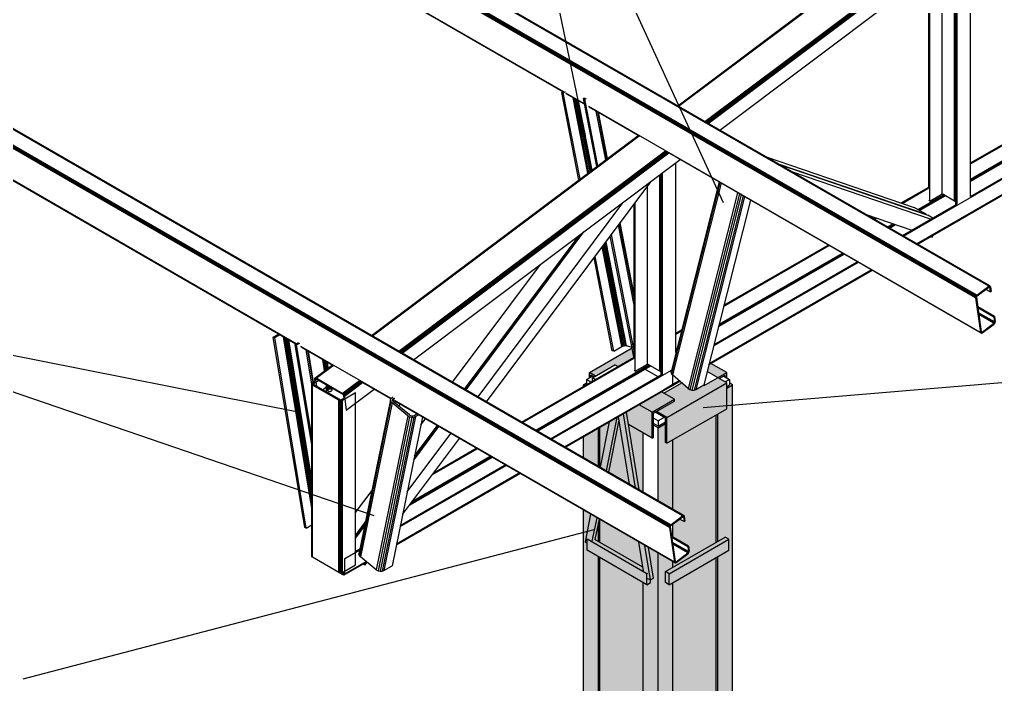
# Model space of a CAD drawing. Header units: millimetres. Extents: x 357 to 945, y 547 to 720.
# Drawn here: x 704.707 to 707.02, y 660.778 to 662.354 of the extents above; entities that cross this region are included whole.
import ezdxf

# ---------------------------------------------------------------- set-up
doc = ezdxf.new("R2010")
doc.units = ezdxf.units.MM
doc.layers.add('ANC_COTAS', color=7, linetype='Continuous', lineweight=9)
doc.layers.add('PLANTA-VIS', color=7, linetype='Continuous')

msp = doc.modelspace()

# ---------------------------------------------------------------- hatches: boundary and pattern name
at = {"layer": 'ANC_COTAS', "true_color": 0x139b48}
h = msp.add_hatch(color=114, dxfattribs=at)
h.dxf.hatch_style = 1
h.paths.add_polyline_path([(706.05776, 661.51741), (706.05776, 661.50516), (706.0613, 661.50721), (706.0613, 661.51129), (706.06844, 661.50716), (706.07197, 661.50921)])
h.paths.add_polyline_path([(706.11779, 661.53566), (706.12479, 661.53162), (706.16368, 661.55408), (706.16368, 661.55448), (706.16327, 661.55459), (706.1591, 661.57592), (706.05776, 661.51741), (706.07197, 661.50921)])
h = msp.add_hatch(color=114, dxfattribs=at)
h.dxf.hatch_style = 1
h.paths.add_polyline_path([(706.38303, 661.43168), (706.38303, 661.49292), (706.24161, 661.41127), (706.24161, 661.35003)])
h.paths.add_polyline_path([(706.38303, 661.49292), (706.36182, 661.50516), (706.33, 661.48679), (706.3279, 661.488), (706.30981, 661.47755), (706.30561, 661.47611), (706.30069, 661.47607), (706.29581, 661.47744), (706.29171, 661.48001), (706.27693, 661.4929), (706.2344, 661.46834), (706.25921, 661.45401), (706.25921, 661.44993), (706.21693, 661.42551), (706.24161, 661.41127)])
h.paths.add_polyline_path([(706.21693, 661.42551), (706.21339, 661.42347), (706.23807, 661.40923), (706.23807, 661.35207), (706.24161, 661.35003), (706.24161, 661.41127)])
h.paths.add_polyline_path([(706.34518, 661.53926), (706.34113, 661.53692), (706.33676, 661.51963), (706.36182, 661.50516), (706.38303, 661.51741)])
h.paths.add_polyline_path([(706.38303, 661.51741), (706.36182, 661.50516), (706.36535, 661.50312), (706.37949, 661.51129), (706.37949, 661.50721), (706.38303, 661.50516)])
at = {"layer": 'ANC_COTAS', "true_color": 0x991b1e}
h = msp.add_hatch(color=244, dxfattribs=at)
h.dxf.hatch_style = 1
h.paths.add_polyline_path([(706.05069, 661.48884), (706.05069, 661.49283), (706.04362, 661.48875), (706.04708, 661.48676)])
h.paths.add_polyline_path([(706.04362, 661.48875), (706.04362, 661.48476), (706.04708, 661.48676)])
h.paths.add_polyline_path([(706.07897, 661.38556), (706.04362, 661.36515), (706.04362, 661.31565), (706.07897, 661.29523)])
h.paths.add_polyline_path([(706.08251, 661.3876), (706.07897, 661.38556), (706.07897, 661.29523), (706.08251, 661.29319)])
at = {"layer": 'ANC_COTAS', "true_color": 0x139b48}
h = msp.add_hatch(color=114, dxfattribs=at)
h.dxf.hatch_style = 1
h.paths.add_polyline_path([(706.25921, 661.45401), (706.22837, 661.47182), (706.17534, 661.4412), (706.20618, 661.42339)])
h.paths.add_polyline_path([(706.20618, 661.42339), (706.17534, 661.4412), (706.14534, 661.42388), (706.15015, 661.39451), (706.20618, 661.36215)])
h.paths.add_polyline_path([(706.25921, 661.44993), (706.25921, 661.45401), (706.20618, 661.42339), (706.20618, 661.36215), (706.20972, 661.3642), (706.20972, 661.42135)])
at = {"layer": 'ANC_COTAS', "true_color": 0x991b1e}
h = msp.add_hatch(color=244, dxfattribs=at)
h.dxf.hatch_style = 1
h.paths.add_polyline_path([(706.39717, 661.48875), (706.38303, 661.48059), (706.38303, 661.43168), (706.36182, 661.41943), (706.36182, 661.11711), (706.37953, 661.12733), (706.38851, 661.12215), (706.38851, 661.09623), (706.36182, 661.08081), (706.36182, 660.72519), (706.37953, 660.73542), (706.38851, 660.73023), (706.38851, 660.70431), (706.36182, 660.6889), (706.36182, 660.33327), (706.37953, 660.3435), (706.38851, 660.33831), (706.38851, 660.31239), (706.36182, 660.29698), (706.36182, 659.94135), (706.37953, 659.95158), (706.38851, 659.94639), (706.38851, 659.92047), (706.36182, 659.90506), (706.36182, 659.54943), (706.37953, 659.55966), (706.38851, 659.55448), (706.38851, 659.52855), (706.36182, 659.51314), (706.36182, 659.15752), (706.37953, 659.16774), (706.38851, 659.16256), (706.38851, 659.13663), (706.36182, 659.12122), (706.36182, 658.7656), (706.37953, 658.77582), (706.38851, 658.77064), (706.38851, 658.74472), (706.36182, 658.7293), (706.36182, 658.38925), (706.39717, 658.40966)])
at = {"layer": 'ANC_COTAS', "true_color": 0x139b48}
h = msp.add_hatch(color=114, dxfattribs=at)
h.dxf.hatch_style = 1
h.paths.add_polyline_path([(706.38851, 661.09623), (706.38851, 661.12215), (706.24709, 661.0405), (706.24709, 661.01458)])
h.paths.add_polyline_path([(706.38851, 661.12215), (706.37953, 661.12733), (706.23811, 661.04568), (706.24709, 661.0405)])
h.paths.add_polyline_path([(706.24709, 661.0405), (706.23811, 661.04568), (706.23811, 661.01976), (706.24709, 661.01458)])
h.paths.add_polyline_path([(706.05228, 661.12215), (706.05228, 661.09623), (706.1937, 661.01458), (706.1937, 661.0405)], flags=17)
h.paths.add_polyline_path([(706.18931, 661.10746), (706.17486, 661.11581), (706.18462, 661.05611), (706.07085, 661.1218), (706.0806, 661.17023), (706.07501, 661.17346), (706.0694, 661.1456), (706.05237, 661.14115), (706.0473, 661.11597), (706.05228, 661.1119), (706.05228, 661.12215), (706.1937, 661.0405), (706.1937, 661.01458), (706.20268, 661.01976), (706.20268, 661.02629), (706.20257, 661.02633)])
h.paths.add_polyline_path([(706.19785, 661.10253), (706.18931, 661.10746), (706.20257, 661.02633), (706.20964, 661.03041)])
h.paths.add_polyline_path([(706.07501, 661.17346), (706.06056, 661.1818), (706.05237, 661.14115), (706.0694, 661.1456)])
h.paths.add_polyline_path([(706.14534, 661.42388), (706.13827, 661.4198), (706.16693, 661.24446), (706.17547, 661.23952)])
h.paths.add_polyline_path([(706.13827, 661.4198), (706.12632, 661.4129), (706.15248, 661.2528), (706.16693, 661.24446)])
h.paths.add_polyline_path([(706.12773, 661.40424), (706.12632, 661.4129), (706.12282, 661.41088), (706.09739, 661.2846), (706.10299, 661.28137)])
h.paths.add_polyline_path([(706.12282, 661.41088), (706.10458, 661.40035), (706.08294, 661.29294), (706.09739, 661.2846)])
at = {"layer": 'ANC_COTAS'}
h = msp.add_hatch(dxfattribs=at)
h.set_pattern_fill('AR-CONC', color=256, scale=0.0005)
h.set_pattern_definition([(50, (164.01766, 5.73301), (0.0910923345, -0.007969543), [0.009525, -0.104775]), (355, (164.01766, 5.73301), (-0.017621711, 0.095528423), [0.00762, -0.083820292]), (100.451445, (164.02525, 5.73235), (0.073470624, 0.087558876), [0.008095004, -0.089045122]), (46.1842, (164.01766, 5.75841), (0.13553952, -0.021021164), [0.0142875, -0.1571625]), (96.635558, (164.02895, 5.75666), (0.118702067, 0.123713062), [0.012142512, -0.133567804]), (351.184151, (164.01766, 5.75841), (0.118702067, 0.123713062), [0.011429984, -0.125729866]), (21, (164.03036, 5.75206), (0.0758071956, -0.051132599), [0.009525, -0.104775]), (326, (164.03036, 5.75206), (0.030901014, 0.092093983), [0.00762, -0.08382]), (71.451445, (164.036676, 5.7478), (0.10670821, 0.040961384), [0.008095004, -0.089044969]), (37.5, (164.017658, 5.733012), (0.0015443016, 0.0422775194), [0, -0.082804, 0, -0.08509, 0, -0.0841375]), (7.5, (164.01766, 5.73301), (0.0334098313, 0.0500902874), [0, -0.048514, 0, -0.080899, 0, -0.0320675]), (327.5, (163.989337, 5.733012), (0.0677952976, -0.002864372), [0, -0.03175, 0, -0.09906, 0, -0.131445]), (317.5, (163.97664, 5.73301), (0.0740645907, 0.0127132455), [0, -0.041275, 0, -0.065786, 0, -0.093345])])
h.paths.add_polyline_path([(706.22039, 658.16326), (705.89968, 658.34842), (705.44258, 658.22595), (706.22039, 657.77688)])
h.paths.add_polyline_path([(706.99821, 658.22595), (706.63714, 658.32269), (706.46481, 658.30438), (706.22039, 658.16326), (706.22039, 657.77688)])
h.paths.add_polyline_path([(705.44258, 658.22595), (705.44258, 658.06265), (706.22039, 657.61358), (706.22039, 657.77688)])
h.paths.add_polyline_path([(706.99821, 658.06265), (706.99821, 658.22595), (706.22039, 657.77688), (706.22039, 657.61358)])
h.paths.add_polyline_path([(706.39717, 658.57296), (706.39717, 658.43153), (706.4161, 658.42059), (706.4502, 658.44028), (706.45374, 658.43824), (706.45374, 658.39887), (706.5411, 658.34842), (706.54735, 658.34675), (706.76623, 658.35989)])
h.paths.add_polyline_path([(706.04362, 658.57296), (705.7653, 658.41228), (705.94747, 658.37601), (705.98705, 658.39887), (705.98705, 658.43824), (705.99058, 658.44028), (706.02468, 658.42059), (706.04362, 658.43153)])
h.paths.add_polyline_path([(705.94747, 658.37601), (705.7653, 658.41228), (705.44258, 658.22595), (705.89968, 658.34842)])
h.paths.add_polyline_path([(706.18504, 658.66807), (706.08251, 658.72726), (706.08251, 658.38721), (706.18504, 658.32801)])
h.paths.add_polyline_path([(706.18504, 659.05999), (706.08251, 659.11918), (706.08251, 658.76356), (706.18504, 658.70436)])
h.paths.add_polyline_path([(706.18504, 659.4519), (706.08251, 659.5111), (706.08251, 659.15547), (706.18504, 659.09628)])
h.paths.add_polyline_path([(706.18504, 659.84382), (706.08251, 659.90302), (706.08251, 659.54739), (706.18504, 659.4882)])
h.paths.add_polyline_path([(706.18504, 660.23574), (706.08251, 660.29494), (706.08251, 659.93931), (706.18504, 659.88012)])
h.paths.add_polyline_path([(706.18504, 660.60604), (706.08251, 660.66523), (706.08251, 660.33123), (706.18504, 660.27203)])
h.paths.add_polyline_path([(706.35828, 660.66523), (706.25575, 660.60604), (706.25575, 660.27203), (706.35828, 660.33123)])
h.paths.add_polyline_path([(706.35828, 660.29494), (706.25575, 660.23574), (706.25575, 659.88012), (706.35828, 659.93931)])
h.paths.add_polyline_path([(706.35828, 659.90302), (706.25575, 659.84382), (706.25575, 659.4882), (706.35828, 659.54739)])
h.paths.add_polyline_path([(706.35828, 659.5111), (706.25575, 659.4519), (706.25575, 659.09628), (706.35828, 659.15547)])
h.paths.add_polyline_path([(706.35828, 659.11918), (706.25575, 659.05999), (706.25575, 658.70436), (706.35828, 658.76356)])
h.paths.add_polyline_path([(706.35828, 658.72726), (706.25575, 658.66807), (706.25575, 658.32925), (706.25815, 658.3294), (706.35828, 658.38721)])
h.paths.add_polyline_path([(706.35828, 661.07877), (706.25575, 661.01958), (706.25575, 660.66395), (706.35828, 660.72315)])
h.paths.add_polyline_path([(706.18504, 661.01958), (706.08251, 661.07877), (706.08251, 660.72315), (706.18504, 660.66395)])
h.paths.add_polyline_path([(706.35828, 661.41739), (706.25575, 661.35819), (706.25575, 661.19317), (706.28251, 661.17773), (706.28425, 661.16535), (706.28249, 661.16404), (706.27161, 661.17032), (706.25575, 661.15842), (706.25575, 661.1269), (706.29263, 661.1056), (706.29448, 661.09249), (706.29217, 661.08875), (706.26046, 661.06495), (706.25976, 661.06679), (706.25575, 661.06911), (706.25575, 661.05587), (706.35828, 661.11507)])
h.paths.add_polyline_path([(706.29124, 661.08804), (706.26327, 661.06705), (706.26026, 661.06548), (706.25971, 661.06693), (706.26064, 661.06628), (706.26189, 661.06633), (706.26327, 661.06705), (706.29217, 661.08875), (706.29253, 661.08933)], flags=17)
h.paths.add_polyline_path([(706.18504, 661.37436), (706.15015, 661.39451), (706.17547, 661.23952), (706.18504, 661.234)])
h.paths.add_polyline_path([(706.10458, 661.40035), (706.08251, 661.3876), (706.08251, 661.29319), (706.08294, 661.29294)])
h.paths.add_polyline_path([(706.12773, 661.40424), (706.10299, 661.28137), (706.15248, 661.2528)])
h.paths.add_polyline_path([(706.08251, 661.16913), (706.08251, 661.11507), (706.18462, 661.05611), (706.17486, 661.11581)])
at = {"layer": 'ANC_COTAS', "true_color": 0x991b1e}
h = msp.add_hatch(color=244, dxfattribs=at)
h.dxf.hatch_style = 1
h.paths.add_polyline_path([(706.36182, 661.41943), (706.35828, 661.41739), (706.35828, 661.11507), (706.36182, 661.11711)])
h = msp.add_hatch(color=244, dxfattribs=at)
h.dxf.hatch_style = 1
h.paths.add_polyline_path([(706.25575, 661.35819), (706.24161, 661.35003), (706.23807, 661.35207), (706.23807, 661.3969), (706.22039, 661.38669), (706.22039, 661.21358), (706.25575, 661.19317)])
h.paths.add_polyline_path([(706.25575, 661.01958), (706.24709, 661.01458), (706.23811, 661.01976), (706.23811, 661.04568), (706.25575, 661.05587), (706.25575, 661.06911), (706.22039, 661.08952), (706.22039, 658.3076), (706.25575, 658.32801), (706.25575, 658.66807), (706.24709, 658.66307), (706.23811, 658.66825), (706.23811, 658.69417), (706.25575, 658.70436), (706.25575, 659.05999), (706.24709, 659.05498), (706.23811, 659.06017), (706.23811, 659.08609), (706.25575, 659.09628), (706.25575, 659.4519), (706.24709, 659.4469), (706.23811, 659.45209), (706.23811, 659.47801), (706.25575, 659.4882), (706.25575, 659.84382), (706.24709, 659.83882), (706.23811, 659.84401), (706.23811, 659.86993), (706.25575, 659.88012), (706.25575, 660.23574), (706.24709, 660.23074), (706.23811, 660.23592), (706.23811, 660.26185), (706.25575, 660.27203), (706.25575, 660.62766), (706.24709, 660.62266), (706.23811, 660.62784), (706.23811, 660.65377), (706.25575, 660.66395)])
h.paths.add_polyline_path([(706.22039, 661.08952), (706.19785, 661.10253), (706.20964, 661.03041), (706.20268, 661.02639), (706.20268, 661.01976), (706.1937, 661.01458), (706.18504, 661.01958), (706.18504, 660.66395), (706.20268, 660.65377), (706.20268, 660.62784), (706.1937, 660.62266), (706.18504, 660.62766), (706.18504, 660.27203), (706.20268, 660.26185), (706.20268, 660.23592), (706.1937, 660.23074), (706.18504, 660.23574), (706.18504, 659.88012), (706.20268, 659.86993), (706.20268, 659.84401), (706.1937, 659.83882), (706.18504, 659.84382), (706.18504, 659.4882), (706.20268, 659.47801), (706.20268, 659.45209), (706.1937, 659.4469), (706.18504, 659.4519), (706.18504, 659.09628), (706.20268, 659.08609), (706.20268, 659.06017), (706.1937, 659.05498), (706.18504, 659.05999), (706.18504, 658.70436), (706.20268, 658.69417), (706.20268, 658.66825), (706.1937, 658.66307), (706.18504, 658.66807), (706.18504, 658.32801), (706.22039, 658.3076)])
h = msp.add_hatch(color=244, dxfattribs=at)
h.dxf.hatch_style = 1
h.paths.add_polyline_path([(706.07897, 660.6889), (706.05228, 660.70431), (706.05228, 660.73023), (706.06126, 660.73542), (706.07897, 660.72519), (706.07897, 661.08081), (706.05228, 661.09623), (706.05228, 661.1119), (706.0473, 661.11597), (706.06056, 661.1818), (706.04362, 661.19158), (706.04362, 658.40966), (706.07897, 658.38925), (706.07897, 658.7293), (706.05228, 658.74472), (706.05228, 658.77064), (706.06126, 658.77582), (706.07897, 658.7656), (706.07897, 659.12122), (706.05228, 659.13663), (706.05228, 659.16256), (706.06126, 659.16774), (706.07897, 659.15752), (706.07897, 659.51314), (706.05228, 659.52855), (706.05228, 659.55448), (706.06126, 659.55966), (706.07897, 659.54943), (706.07897, 659.90506), (706.05228, 659.92047), (706.05228, 659.94639), (706.06126, 659.95158), (706.07897, 659.94135), (706.07897, 660.29698), (706.05228, 660.31239), (706.05228, 660.33831), (706.06126, 660.3435), (706.07897, 660.33327)])
h = msp.add_hatch(color=244, dxfattribs=at)
h.dxf.hatch_style = 1
h.paths.add_polyline_path([(706.08251, 658.72726), (706.07897, 658.7293), (706.07897, 658.38925), (706.08251, 658.38721)])
h.paths.add_polyline_path([(706.08251, 659.11918), (706.07897, 659.12122), (706.07897, 658.7656), (706.08251, 658.76356)])
h.paths.add_polyline_path([(706.08251, 659.5111), (706.07897, 659.51314), (706.07897, 659.15752), (706.08251, 659.15547)])
h.paths.add_polyline_path([(706.08251, 659.90302), (706.07897, 659.90506), (706.07897, 659.54943), (706.08251, 659.54739)])
h.paths.add_polyline_path([(706.08251, 660.29494), (706.07897, 660.29698), (706.07897, 659.94135), (706.08251, 659.93931)])
h.paths.add_polyline_path([(706.08251, 660.68685), (706.07897, 660.6889), (706.07897, 660.33327), (706.08251, 660.33123)])
h.paths.add_polyline_path([(706.08251, 661.07877), (706.07897, 661.08081), (706.07897, 660.72519), (706.08251, 660.72315)])
h.paths.add_polyline_path([(706.07897, 661.16213), (706.07085, 661.1218), (706.07897, 661.11711)])
h.paths.add_polyline_path([(706.08251, 661.16913), (706.0806, 661.17023), (706.07897, 661.16213), (706.07897, 661.11711), (706.08251, 661.11507)])
h = msp.add_hatch(color=244, dxfattribs=at)
h.dxf.hatch_style = 1
h.paths.add_polyline_path([(706.36182, 661.08081), (706.35828, 661.07877), (706.35828, 660.72315), (706.36182, 660.72519)])

# ---------------------------------------------------------------- linework, layer by layer
for p, q in [((705.83809, 663.09213), (706.37478, 661.92063)), ((705.83809, 663.09213), (706.04793, 662.0795)), ((704.08856, 661.67859), (705.54683, 661.17834)), ((704.08856, 661.67859), (705.37119, 661.42326)), ((707.23828, 661.50969), (706.3276, 661.43409)), ((704.716, 660.7911), (706.0694, 661.1456))]:
    msp.add_line(p, q)
at = {"layer": 'PLANTA-VIS', "extrusion": (6.79673e-13, 0.816497, 0.57735)}
for p, q in [((707.00395, 661.72207), (703.53913, 663.72248)), ((707.00533, 661.72279), (703.54051, 663.72321)), ((707.00658, 661.72283), (703.54176, 663.72325)), ((706.97302, 661.69469), (703.50819, 663.69511)), ((706.97308, 661.69632), (703.50826, 663.69674)), ((706.97367, 661.69811), (703.50884, 663.69852)), ((706.97469, 661.69976), (703.50986, 663.70018)), ((706.97599, 661.70105), (703.51116, 663.70147)), ((705.99578, 662.18347), (703.51978, 663.61299)), ((705.99495, 662.18299), (703.55337, 663.59264)), ((705.99486, 662.18294), (703.55562, 663.59124)), ((706.25068, 661.15668), (702.78586, 663.1571)), ((706.27865, 661.17767), (702.81383, 663.17809)), ((706.28002, 661.17839), (702.8152, 663.17881)), ((706.28128, 661.17843), (702.81645, 663.17885)), ((706.24771, 661.15032), (702.78289, 663.15074)), ((706.24777, 661.15195), (702.78295, 663.15236)), ((706.24836, 661.15373), (702.78354, 663.15415)), ((706.24938, 661.15539), (702.78456, 663.15581)), ((706.26703, 662.14981), (707.57021, 663.12792)), ((706.2676, 662.14949), (707.57096, 663.12773)), ((706.26895, 662.14871), (707.57248, 663.12708)), ((706.33117, 662.11278), (707.6347, 663.09116)), ((706.33307, 662.11169), (707.63643, 663.08993)), ((706.33526, 662.11042), (707.63844, 663.08853)), ((706.33739, 662.10919), (707.64054, 663.08728)), ((706.33914, 662.10818), (707.64229, 663.08627)), ((706.3665, 662.09238), (707.66965, 663.07047)), ((705.36286, 661.58568), (702.90889, 663.00249)), ((705.36203, 661.5852), (702.90908, 663.00141)), ((705.36194, 661.58515), (702.90979, 663.0009)), ((706.96095, 661.93477), (706.96095, 662.53855)), ((706.92276, 661.92407), (706.92276, 662.50989)), ((706.92559, 661.9257), (706.92559, 662.51201)), ((706.9263, 661.91518), (706.9263, 662.51254)), ((706.92913, 661.9164), (706.92913, 662.51466)), ((706.89377, 661.94081), (706.89377, 662.48813)), ((706.86195, 661.95518), (706.86195, 662.46425)), ((706.86478, 661.92407), (706.86478, 662.46637)), ((706.80199, 661.84096), (707.64891, 662.32993)), ((706.8331, 661.82299), (707.66734, 662.30464)), ((706.8344, 661.82224), (707.66834, 662.30372)), ((706.83486, 661.82198), (707.6687, 662.30339)), ((706.96095, 661.93518), (707.62704, 662.31975)), ((706.96095, 662.01438), (707.48819, 662.31878)), ((706.96095, 662.01193), (707.49052, 662.31768)), ((706.96095, 661.976), (707.52479, 662.30154)), ((706.96095, 661.97488), (707.52587, 662.30103)), ((706.96095, 661.97355), (707.52713, 662.30044)), ((706.96095, 661.97222), (707.5284, 662.29984)), ((706.96095, 661.97111), (707.52946, 662.29934)), ((705.99203, 662.18131), (705.99749, 662.18446)), ((705.99546, 662.18035), (705.99203, 662.18131)), ((706.03264, 661.97389), (705.99203, 662.18131)), ((705.99546, 662.18035), (706.00078, 662.18342)), ((706.03546, 661.97601), (705.99546, 662.18035)), ((706.0458, 662.15459), (706.00196, 662.17991)), ((706.04601, 662.15351), (706.00275, 662.17848)), ((706.04604, 662.1534), (706.00395, 662.1777)), ((706.05399, 661.98991), (706.01892, 662.16905)), ((706.05644, 661.99175), (706.02209, 662.16722)), ((706.0592, 661.99382), (706.02565, 662.16517)), ((706.06186, 661.99582), (706.02909, 662.16318)), ((706.04342, 662.16676), (706.04691, 662.16878)), ((706.04685, 662.1658), (706.04342, 662.16676)), ((706.07496, 662.00565), (706.04342, 662.16676)), ((706.04685, 662.1658), (706.0502, 662.16773)), ((706.07779, 662.00777), (706.04685, 662.1658)), ((706.064, 661.99742), (706.03186, 662.16158)), ((706.98461, 661.61257), (706.05669, 662.14831)), ((706.17413, 662.07954), (706.05749, 662.14688)), ((706.17365, 662.07972), (706.05868, 662.1461)), ((706.09632, 662.02168), (706.07365, 662.13746)), ((706.09917, 662.02382), (706.07734, 662.13532)), ((706.10048, 662.0248), (706.07903, 662.13435)), ((705.54171, 661.60542), (706.17368, 662.07974)), ((705.54228, 661.60509), (706.17443, 662.07955)), ((705.54363, 661.60432), (706.17594, 662.07891)), ((705.60585, 661.56839), (706.23817, 662.04298)), ((705.60775, 661.56729), (706.2399, 662.04175)), ((705.60994, 661.56603), (706.24191, 662.04035)), ((705.61207, 661.5648), (706.244, 662.0391)), ((705.61382, 661.56379), (706.24575, 662.03809)), ((706.98507, 661.61134), (706.24038, 662.04129)), ((706.98601, 661.6107), (706.24262, 662.0399)), ((706.47675, 662.02873), (706.82752, 661.90889)), ((705.64118, 661.54799), (706.27312, 662.02229)), ((706.26268, 661.56509), (706.26268, 662.01446)), ((706.50504, 662.0124), (706.8558, 661.89256)), ((706.50857, 662.01036), (706.85934, 661.89052)), ((706.2245, 661.52092), (706.2245, 661.9858)), ((706.22732, 661.52256), (706.22732, 661.98792)), ((706.22803, 661.51203), (706.22803, 661.98845)), ((706.23086, 661.51326), (706.23086, 661.99058)), ((706.53686, 661.99403), (706.86732, 661.88112)), ((706.92559, 661.99397), (706.9263, 661.99438)), ((706.92559, 661.99152), (706.9263, 661.99193)), ((705.81421, 661.4481), (706.20304, 661.96969)), ((706.1955, 661.53766), (706.1955, 661.95959)), ((706.36492, 661.96929), (706.2511, 661.51931)), ((706.36652, 661.96836), (706.25199, 661.51564)), ((706.36963, 661.96657), (706.2547, 661.51227)), ((706.79655, 661.91947), (706.86195, 661.95723)), ((706.79922, 661.91856), (706.86231, 661.95498)), ((706.92559, 661.95559), (706.9263, 661.956)), ((706.92559, 661.95447), (706.9263, 661.95487)), ((706.40904, 661.94382), (706.29171, 661.48001)), ((706.41319, 661.94142), (706.29581, 661.47744)), ((706.41775, 661.93879), (706.30069, 661.47607)), ((706.42203, 661.93632), (706.30561, 661.47611)), ((706.42538, 661.93438), (706.30981, 661.47755)), ((706.83611, 661.90393), (706.89688, 661.93901)), ((706.83708, 661.90337), (706.89785, 661.93845)), ((706.83824, 661.9027), (706.899, 661.93778)), ((706.83938, 661.90204), (706.90015, 661.93712)), ((706.84035, 661.90148), (706.90112, 661.93656)), ((706.86478, 661.92407), (706.89377, 661.94081)), ((706.92276, 661.92407), (706.89377, 661.94081)), ((706.92559, 661.95313), (706.9263, 661.95354)), ((706.92559, 661.95181), (706.9263, 661.95222)), ((706.92559, 661.95069), (706.9263, 661.9511)), ((705.7938, 661.45988), (706.13675, 661.91994)), ((706.16368, 661.55204), (706.16368, 661.9169)), ((706.16651, 661.52092), (706.16651, 661.9207)), ((706.4396, 661.92617), (706.3289, 661.48858)), ((706.79987, 661.84218), (706.92877, 661.9166)), ((706.8558, 661.89256), (706.82752, 661.90889)), ((706.86478, 661.92407), (706.86231, 661.9255)), ((706.92276, 661.92407), (706.92559, 661.9257)), ((706.71393, 661.8918), (706.82191, 661.85491)), ((706.85545, 661.89185), (706.8558, 661.89256)), ((706.87146, 661.88352), (706.85934, 661.89052)), ((706.16368, 661.67759), (706.12658, 661.86712)), ((706.16368, 661.69433), (706.12917, 661.87061)), ((706.16368, 661.70198), (706.13036, 661.8722)), ((706.73128, 661.88178), (706.73573, 661.88435)), ((706.7334, 661.88056), (706.7384, 661.88344)), ((706.76451, 661.86259), (706.77749, 661.87008)), ((706.76549, 661.86203), (706.77871, 661.86967)), ((706.76664, 661.86136), (706.78016, 661.86917)), ((706.76779, 661.8607), (706.7816, 661.86868)), ((706.76876, 661.86014), (706.78282, 661.86826)), ((705.76198, 661.47825), (706.03343, 661.84239)), ((705.76402, 661.47707), (706.04006, 661.84737)), ((705.76551, 661.47621), (706.04491, 661.85101)), ((706.16327, 661.55459), (706.10718, 661.8411)), ((706.16368, 661.56905), (706.10975, 661.84455)), ((706.86588, 661.83989), (706.87001, 661.83847)), ((706.87001, 661.83847), (706.87263, 661.84378)), ((706.1344, 661.5792), (706.08813, 661.81555)), ((706.13699, 661.58033), (706.09035, 661.81853)), ((706.14001, 661.58105), (706.09286, 661.82189)), ((706.14302, 661.58126), (706.09528, 661.82514)), ((706.14554, 661.58091), (706.09722, 661.82774)), ((706.37584, 661.67412), (706.626, 661.81855)), ((706.37656, 661.67699), (706.62388, 661.81978)), ((706.11531, 661.56818), (706.0713, 661.79297)), ((706.36374, 661.62631), (706.66136, 661.79814)), ((706.36407, 661.62762), (706.66039, 661.7987)), ((706.36447, 661.62917), (706.65925, 661.79936)), ((706.36486, 661.63073), (706.65809, 661.80003)), ((706.36519, 661.63205), (706.65712, 661.80059)), ((705.73369, 661.49458), (705.94158, 661.77346)), ((706.11189, 661.56914), (706.06874, 661.78954)), ((706.35237, 661.58137), (706.69459, 661.77895)), ((706.3531, 661.58424), (706.69247, 661.78018)), ((706.34113, 661.53692), (706.72747, 661.75997)), ((706.34129, 661.53754), (706.72701, 661.76024)), ((706.34173, 661.5393), (706.72571, 661.76099)), ((706.97469, 661.69976), (706.97599, 661.70105)), ((706.97599, 661.70105), (707.00395, 661.72207)), ((706.97625, 661.69919), (707.00422, 661.7202)), ((707.00781, 661.70846), (706.99694, 661.71473)), ((707.00395, 661.72207), (707.00533, 661.72279)), ((707.00422, 661.7202), (707.00491, 661.72056)), ((707.00623, 661.71965), (707.00477, 661.72049)), ((707.00491, 661.72056), (707.00553, 661.72058)), ((707.00533, 661.72279), (707.00658, 661.72283)), ((707.006, 661.72027), (707.00545, 661.72058)), ((707.00553, 661.72058), (707.006, 661.72027)), ((707.006, 661.72027), (707.00623, 661.71965)), ((707.00623, 661.71965), (707.00781, 661.70846)), ((707.00658, 661.72283), (707.00751, 661.72219)), ((707.00751, 661.72219), (707.00798, 661.72096)), ((707.00781, 661.70846), (707.00956, 661.70977)), ((707.00798, 661.72096), (707.00956, 661.70977)), ((706.97302, 661.69469), (706.97308, 661.69632)), ((706.97302, 661.69469), (706.98461, 661.61257)), ((706.97308, 661.69632), (706.97367, 661.69811)), ((706.97367, 661.69811), (706.97469, 661.69976)), ((706.97476, 661.696), (706.9748, 661.69682)), ((706.97476, 661.696), (706.98635, 661.61388)), ((706.9748, 661.69682), (706.97509, 661.69771)), ((706.97509, 661.69771), (706.9756, 661.69854)), ((706.9756, 661.69854), (706.97625, 661.69919)), ((707.01799, 661.65004), (706.97799, 661.67313)), ((707.01624, 661.64873), (706.97835, 661.67061)), ((707.01782, 661.63753), (706.97993, 661.65941)), ((707.01779, 661.63671), (706.98006, 661.6585)), ((707.01749, 661.63582), (706.98022, 661.65734)), ((707.01699, 661.63499), (706.98039, 661.65612)), ((707.01633, 661.63435), (706.98055, 661.65501)), ((706.98837, 661.61333), (707.01633, 661.63435)), ((706.98863, 661.61147), (707.0166, 661.63248)), ((707.01624, 661.64873), (707.01799, 661.65004)), ((707.01624, 661.64873), (707.01782, 661.63753)), ((707.01633, 661.63435), (707.01699, 661.63499)), ((707.0166, 661.63248), (707.0179, 661.63377)), ((707.01699, 661.63499), (707.01749, 661.63582)), ((707.01749, 661.63582), (707.01779, 661.63671)), ((707.01779, 661.63671), (707.01782, 661.63753)), ((707.0179, 661.63377), (707.01892, 661.63544)), ((707.01799, 661.65004), (707.01957, 661.63884)), ((707.01892, 661.63544), (707.0195, 661.63721)), ((707.0195, 661.63721), (707.01957, 661.63884)), ((705.3085, 661.60154), (705.32103, 661.60877)), ((706.26268, 661.61124), (706.27635, 661.61913)), ((706.26268, 661.60879), (706.27562, 661.61626)), ((706.98461, 661.61257), (706.98507, 661.61134)), ((706.98507, 661.61134), (706.98601, 661.6107)), ((706.98601, 661.6107), (706.98725, 661.61075)), ((706.98837, 661.61333), (706.98626, 661.61455)), ((706.98635, 661.61388), (706.98659, 661.61328)), ((706.98768, 661.61297), (706.98643, 661.61369)), ((706.98659, 661.61328), (706.98705, 661.61295)), ((706.98705, 661.61295), (706.98768, 661.61297)), ((706.98725, 661.61075), (706.98863, 661.61147)), ((706.98768, 661.61297), (706.98837, 661.61333)), ((705.31196, 661.60039), (705.3085, 661.60154)), ((705.3833, 661.15011), (705.3085, 661.60154)), ((705.31196, 661.60039), (705.32375, 661.6072)), ((705.38676, 661.14896), (705.31196, 661.60039)), ((705.39987, 661.19604), (705.3326, 661.60209)), ((705.39987, 661.21281), (705.33567, 661.60031)), ((705.39987, 661.23178), (705.33914, 661.59831)), ((705.39987, 661.25016), (705.34251, 661.59636)), ((705.39987, 661.26502), (705.34523, 661.59479)), ((705.36039, 661.58425), (705.36817, 661.58875)), ((705.36385, 661.58311), (705.37152, 661.58754)), ((706.22732, 661.59506), (706.22803, 661.59465)), ((706.22732, 661.59082), (706.22803, 661.59123)), ((706.22732, 661.58837), (706.22803, 661.58878)), ((705.36385, 661.58311), (705.36039, 661.58425)), ((705.39987, 661.34595), (705.36039, 661.58425)), ((705.39987, 661.36567), (705.36385, 661.58311)), ((705.58759, 661.45594), (705.37404, 661.57923)), ((705.44878, 661.53512), (705.37478, 661.57784)), ((705.44828, 661.5353), (705.37593, 661.57707)), ((705.40004, 661.49091), (705.38681, 661.57079)), ((705.40281, 661.49356), (705.39036, 661.56874)), ((705.40412, 661.49431), (705.39193, 661.56783)), ((706.05776, 661.51741), (706.1591, 661.57592)), ((706.11531, 661.56818), (706.11189, 661.56914)), ((706.11531, 661.56818), (706.1344, 661.5792)), ((706.1344, 661.5792), (706.13699, 661.58033)), ((706.13699, 661.58033), (706.14001, 661.58105)), ((706.14001, 661.58105), (706.14302, 661.58126)), ((706.14302, 661.58126), (706.14554, 661.58091)), ((706.15886, 661.57714), (706.14554, 661.58091)), ((706.26268, 661.57286), (706.26498, 661.57419)), ((706.26268, 661.57173), (706.26465, 661.57287)), ((706.26268, 661.5704), (706.26425, 661.57131)), ((706.26268, 661.56908), (706.26386, 661.56976)), ((706.26268, 661.56796), (706.26353, 661.56845)), ((705.43033, 661.52182), (705.42609, 661.54811)), ((705.43036, 661.52184), (705.42614, 661.54808)), ((705.43047, 661.52192), (705.42627, 661.54801)), ((705.43064, 661.52205), (705.42647, 661.54789)), ((705.43087, 661.52222), (705.42676, 661.54772)), ((705.43116, 661.52244), (705.42712, 661.54751)), ((705.43151, 661.5227), (705.42755, 661.54727)), ((705.4319, 661.523), (705.42804, 661.54698)), ((705.43234, 661.52333), (705.42858, 661.54667)), ((705.43282, 661.52369), (705.42917, 661.54633)), ((705.43332, 661.52406), (705.42979, 661.54597)), ((705.43384, 661.52446), (705.43044, 661.5456)), ((705.43438, 661.52486), (705.4311, 661.54522)), ((705.43492, 661.52527), (705.43177, 661.54483)), ((705.43546, 661.52567), (705.43243, 661.54445)), ((705.43598, 661.52606), (705.43308, 661.54408)), ((705.43648, 661.52644), (705.4337, 661.54372)), ((705.43695, 661.52679), (705.43428, 661.54338)), ((705.43739, 661.52712), (705.43482, 661.54307)), ((705.43778, 661.52741), (705.43531, 661.54279)), ((705.43812, 661.52767), (705.43573, 661.54255)), ((705.43841, 661.52789), (705.43608, 661.54234)), ((705.43864, 661.52806), (705.43636, 661.54218)), ((705.4388, 661.52818), (705.43657, 661.54206)), ((705.4389, 661.52825), (705.43669, 661.54199)), ((705.43893, 661.52828), (705.43673, 661.54197)), ((705.89716, 661.4002), (706.16368, 661.55408)), ((705.89928, 661.39898), (706.16404, 661.55183)), ((706.16368, 661.55448), (706.16327, 661.55459)), ((706.22732, 661.55245), (706.22803, 661.55286)), ((706.22732, 661.55132), (706.22803, 661.55173)), ((706.22732, 661.54999), (706.22803, 661.5504)), ((706.22732, 661.54867), (706.22803, 661.54908)), ((706.22732, 661.54755), (706.22803, 661.54796)), ((706.38303, 661.51741), (706.34518, 661.53926)), ((705.40719, 661.50445), (705.44832, 661.53532)), ((705.40843, 661.50463), (705.44907, 661.53513)), ((705.41001, 661.50403), (705.45058, 661.53448)), ((705.96787, 661.35938), (706.25216, 661.52351)), ((706.07197, 661.50921), (706.05776, 661.51741)), ((706.05776, 661.50516), (706.05776, 661.51741)), ((706.06476, 661.50504), (706.11779, 661.53566)), ((706.12479, 661.53162), (706.11779, 661.53566)), ((706.15802, 661.51243), (706.18716, 661.52926)), ((706.159, 661.51187), (706.18732, 661.52823)), ((706.16015, 661.51121), (706.18778, 661.52716)), ((706.16129, 661.51054), (706.18847, 661.52623)), ((706.16226, 661.50999), (706.18928, 661.52558)), ((706.16651, 661.52092), (706.16404, 661.52235)), ((706.16651, 661.52092), (706.1955, 661.53766)), ((706.18716, 661.52926), (706.19861, 661.53587)), ((706.18716, 661.52926), (706.18716, 661.53284)), ((706.18716, 661.52926), (706.18716, 661.53284)), ((706.18732, 661.52823), (706.18716, 661.52926)), ((706.18732, 661.52823), (706.18716, 661.52926)), ((706.18732, 661.52823), (706.19958, 661.5353)), ((706.18778, 661.52716), (706.18732, 661.52823)), ((706.18778, 661.52716), (706.18732, 661.52823)), ((706.18778, 661.52716), (706.20074, 661.53464)), ((706.18847, 661.52623), (706.18778, 661.52716)), ((706.18847, 661.52623), (706.18778, 661.52716)), ((706.18847, 661.52623), (706.20188, 661.53398)), ((706.18928, 661.52558), (706.18847, 661.52623)), ((706.18928, 661.52558), (706.18847, 661.52623)), ((706.18928, 661.52558), (706.20285, 661.53342)), ((706.22039, 661.50762), (706.18928, 661.52558)), ((706.22039, 661.50762), (706.18928, 661.52558)), ((706.2245, 661.52092), (706.1955, 661.53766)), ((706.2245, 661.52092), (706.22732, 661.52256)), ((706.25199, 661.51564), (706.2511, 661.51931)), ((706.2547, 661.51227), (706.25199, 661.51564)), ((706.33, 661.48679), (706.38303, 661.51741)), ((706.38303, 661.49292), (706.33676, 661.51963)), ((706.38303, 661.50516), (706.38303, 661.51741)), ((705.39987, 661.49043), (705.40033, 661.49176)), ((705.40033, 661.49176), (705.40164, 661.49288)), ((705.40164, 661.49288), (705.40722, 661.4961)), ((705.40376, 661.49166), (705.41581, 661.49861)), ((705.40647, 661.50353), (705.40639, 661.502)), ((705.40639, 661.502), (705.40722, 661.4961)), ((705.40719, 661.50445), (705.40647, 661.50353)), ((705.40843, 661.50463), (705.40719, 661.50445)), ((705.41001, 661.50403), (705.40843, 661.50463)), ((705.40852, 661.50078), (705.41002, 661.5019)), ((705.40856, 661.50153), (705.40852, 661.50078)), ((705.40852, 661.50078), (705.4107, 661.4852)), ((705.40856, 661.50153), (705.40924, 661.50204)), ((705.40891, 661.50199), (705.40856, 661.50153)), ((705.40953, 661.50209), (705.40891, 661.50199)), ((705.41032, 661.50178), (705.40953, 661.50209)), ((705.47223, 661.4681), (705.41001, 661.50403)), ((705.47254, 661.46586), (705.41032, 661.50178)), ((705.47223, 661.4681), (705.51281, 661.49856)), ((705.4739, 661.46683), (705.51454, 661.49733)), ((705.47541, 661.46506), (705.51655, 661.49593)), ((705.47654, 661.46308), (705.51864, 661.49468)), ((705.4771, 661.46118), (705.52039, 661.49366)), ((705.5873, 661.45514), (705.515, 661.49688)), ((705.58727, 661.45505), (705.51725, 661.49548)), ((705.9304, 661.38102), (706.15802, 661.51243)), ((705.93137, 661.38045), (706.159, 661.51187)), ((705.93252, 661.37979), (706.16015, 661.51121)), ((705.93367, 661.37913), (706.16129, 661.51054)), ((705.93464, 661.37857), (706.16226, 661.50999)), ((705.96575, 661.3606), (706.23051, 661.51346)), ((706.04362, 661.48875), (706.05069, 661.49283)), ((706.05069, 661.50108), (706.06483, 661.50925)), ((706.06129, 661.49496), (706.05069, 661.50108)), ((706.05069, 661.50108), (706.05069, 661.48884)), ((706.0613, 661.50721), (706.0613, 661.51129)), ((706.06844, 661.50716), (706.0613, 661.51129)), ((706.07175, 661.501), (706.06476, 661.50504)), ((706.06476, 661.49697), (706.06476, 661.50504)), ((706.2344, 661.46834), (706.27693, 661.4929)), ((706.24161, 661.41127), (706.38303, 661.49292)), ((706.25451, 661.48691), (706.27213, 661.49708)), ((706.29171, 661.48001), (706.2547, 661.51227)), ((706.25542, 661.48797), (706.27176, 661.4974)), ((706.25575, 661.48966), (706.25575, 661.51136)), ((706.25575, 661.48966), (706.25575, 661.51136)), ((706.25575, 661.48966), (706.27072, 661.4983)), ((706.36535, 661.50312), (706.37949, 661.51129)), ((706.37596, 661.50925), (706.3901, 661.50108)), ((706.37949, 661.50721), (706.37949, 661.51129)), ((706.3901, 661.50108), (706.37949, 661.49496)), ((706.38303, 661.43168), (706.38303, 661.49292)), ((706.3901, 661.50108), (706.3901, 661.48875)), ((706.39717, 661.48875), (706.3901, 661.49283)), ((705.40033, 661.4891), (705.39987, 661.49043)), ((705.39987, 661.08218), (705.39987, 661.49043)), ((705.40164, 661.48798), (705.40033, 661.4891)), ((705.40033, 661.08086), (705.40033, 661.4891)), ((705.46387, 661.45206), (705.40164, 661.48798)), ((705.40164, 661.07973), (705.40164, 661.48798)), ((705.40288, 661.49043), (705.40311, 661.49109)), ((705.40311, 661.48976), (705.40288, 661.49043)), ((705.40311, 661.49109), (705.40376, 661.49166)), ((705.40311, 661.48976), (705.40311, 661.49109)), ((705.40376, 661.48921), (705.40311, 661.48976)), ((705.40376, 661.48921), (705.40376, 661.49166)), ((705.46599, 661.45328), (705.40376, 661.48921)), ((705.4251, 661.47689), (705.43622, 661.48523)), ((705.43488, 661.47124), (705.43488, 661.48761)), ((705.43787, 661.47495), (705.43593, 661.487)), ((705.43784, 661.4754), (705.43598, 661.48697)), ((705.43789, 661.47585), (705.43611, 661.48689)), ((705.438, 661.47631), (705.43632, 661.48677)), ((705.43819, 661.47675), (705.4366, 661.48661)), ((705.43845, 661.47718), (705.43697, 661.4864)), ((705.43877, 661.47758), (705.43739, 661.48615)), ((705.43784, 661.4754), (705.43789, 661.47585)), ((705.43784, 661.4754), (705.43787, 661.47495)), ((705.43798, 661.47451), (705.43787, 661.47495)), ((705.43916, 661.47795), (705.43788, 661.48587)), ((705.43789, 661.47585), (705.438, 661.47631)), ((705.43816, 661.47409), (705.43798, 661.47451)), ((705.438, 661.47631), (705.43819, 661.47675)), ((705.43841, 661.47369), (705.43816, 661.47409)), ((705.43819, 661.47675), (705.43845, 661.47718)), ((705.43872, 661.47333), (705.43841, 661.47369)), ((705.4396, 661.47829), (705.43842, 661.48556)), ((705.43845, 661.47718), (705.43877, 661.47758)), ((705.43909, 661.473), (705.43872, 661.47333)), ((705.43877, 661.47758), (705.43916, 661.47795)), ((705.44008, 661.47859), (705.43901, 661.48522)), ((705.43952, 661.47272), (705.43909, 661.473)), ((705.43916, 661.47795), (705.4396, 661.47829)), ((705.44, 661.47248), (705.43952, 661.47272)), ((705.4396, 661.47829), (705.44008, 661.47859)), ((705.4406, 661.47884), (705.43963, 661.48486)), ((705.44052, 661.47229), (705.44, 661.47248)), ((705.44008, 661.47859), (705.4406, 661.47884)), ((705.44116, 661.47904), (705.44028, 661.48448)), ((705.44107, 661.47216), (705.44052, 661.47229)), ((705.4406, 661.47884), (705.44116, 661.47904)), ((705.44174, 661.47918), (705.44094, 661.4841)), ((705.44164, 661.47208), (705.44107, 661.47216)), ((705.44116, 661.47904), (705.44174, 661.47918)), ((705.44233, 661.47928), (705.44161, 661.48372)), ((705.44223, 661.47206), (705.44164, 661.47208)), ((705.44174, 661.47918), (705.44233, 661.47928)), ((705.44283, 661.4721), (705.44223, 661.47206)), ((705.44292, 661.47931), (705.44227, 661.48333)), ((705.44233, 661.47928), (705.44292, 661.47931)), ((705.44342, 661.47219), (705.44283, 661.4721)), ((705.44351, 661.47929), (705.44292, 661.48296)), ((705.44292, 661.47931), (705.44351, 661.47929)), ((705.444, 661.47234), (705.44342, 661.47219)), ((705.44351, 661.47929), (705.44409, 661.47921)), ((705.44409, 661.47921), (705.44354, 661.4826)), ((705.44455, 661.47254), (705.444, 661.47234)), ((705.44409, 661.47921), (705.44464, 661.47908)), ((705.44464, 661.47908), (705.44412, 661.48227)), ((705.44508, 661.47279), (705.44455, 661.47254)), ((705.44464, 661.47908), (705.44516, 661.47889)), ((705.44516, 661.47889), (705.44466, 661.48196)), ((705.44556, 661.47309), (705.44508, 661.47279)), ((705.44563, 661.47866), (705.44515, 661.48168)), ((705.44516, 661.47889), (705.44563, 661.47866)), ((705.446, 661.47342), (705.44556, 661.47309)), ((705.44606, 661.47837), (705.44557, 661.48143)), ((705.44563, 661.47866), (705.44606, 661.47837)), ((705.44644, 661.47805), (705.44593, 661.48123)), ((705.44638, 661.4738), (705.446, 661.47342)), ((705.44606, 661.47837), (705.44644, 661.47805)), ((705.44675, 661.47768), (705.44621, 661.48106)), ((705.44671, 661.4742), (705.44638, 661.4738)), ((705.447, 661.47729), (705.44641, 661.48095)), ((705.44644, 661.47805), (705.44675, 661.47768)), ((705.44718, 661.47687), (705.44653, 661.48088)), ((705.44728, 661.47643), (705.44657, 661.48085)), ((705.44696, 661.47463), (705.44671, 661.4742)), ((705.44675, 661.47768), (705.447, 661.47729)), ((705.44715, 661.47507), (705.44696, 661.47463)), ((705.447, 661.47729), (705.44718, 661.47687)), ((705.44727, 661.47552), (705.44715, 661.47507)), ((705.44718, 661.47687), (705.44728, 661.47643)), ((705.44731, 661.47598), (705.44727, 661.47552)), ((705.44728, 661.47643), (705.44731, 661.47598)), ((705.47235, 661.45206), (705.50347, 661.47002)), ((705.48172, 661.42831), (705.54775, 661.47787)), ((705.50347, 661.06177), (705.50347, 661.47002)), ((705.99899, 661.34142), (706.22661, 661.47283)), ((706.00029, 661.34066), (706.22791, 661.47208)), ((706.00075, 661.3404), (706.22837, 661.47182)), ((706.04708, 661.48676), (706.04362, 661.48875)), ((706.04362, 661.48476), (706.04362, 661.48875)), ((706.22661, 661.47283), (706.25575, 661.48966)), ((706.22791, 661.47208), (706.25542, 661.48797)), ((706.22837, 661.47182), (706.25451, 661.48691)), ((706.25921, 661.45401), (706.22837, 661.47182)), ((706.25542, 661.48797), (706.25451, 661.48691)), ((706.25542, 661.48797), (706.25451, 661.48691)), ((706.25575, 661.48966), (706.25542, 661.48797)), ((706.25575, 661.48966), (706.25542, 661.48797)), ((706.29171, 661.48001), (706.29581, 661.47744)), ((706.29581, 661.47744), (706.30069, 661.47607)), ((706.30069, 661.47607), (706.30561, 661.47611)), ((706.30561, 661.47611), (706.30981, 661.47755)), ((706.30981, 661.47755), (706.3289, 661.48858)), ((706.33, 661.48679), (706.3279, 661.488)), ((706.38303, 661.48467), (706.3901, 661.48875)), ((706.38303, 661.48059), (706.39717, 661.48875)), ((706.39717, 658.40966), (706.39717, 661.48875)), ((705.46387, 661.45206), (705.46581, 661.4513)), ((705.46387, 661.04381), (705.46387, 661.45206)), ((705.46581, 661.4513), (705.4681, 661.45104)), ((705.46581, 661.04306), (705.46581, 661.4513)), ((705.46599, 661.45328), (705.46695, 661.4529)), ((705.46695, 661.4529), (705.4681, 661.45277)), ((705.4681, 661.45277), (705.46926, 661.4529)), ((705.4681, 661.45104), (705.4704, 661.4513)), ((705.4681, 661.04279), (705.4681, 661.45104)), ((705.46926, 661.4529), (705.47023, 661.45328)), ((705.47023, 661.45328), (705.47581, 661.4565)), ((705.4704, 661.4513), (705.47235, 661.45206)), ((705.4704, 661.04306), (705.4704, 661.4513)), ((705.47223, 661.4681), (705.4739, 661.46683)), ((705.47235, 661.04381), (705.47235, 661.45206)), ((705.47254, 661.46586), (705.47338, 661.46523)), ((705.47338, 661.46523), (705.47414, 661.46434)), ((705.4739, 661.46683), (705.47541, 661.46506)), ((705.47414, 661.46434), (705.4747, 661.46335)), ((705.4747, 661.46335), (705.47498, 661.4624)), ((705.47498, 661.4624), (705.47581, 661.4565)), ((705.47541, 661.46506), (705.47654, 661.46308)), ((705.47654, 661.46308), (705.4771, 661.46118)), ((705.4771, 661.46118), (705.48172, 661.42831)), ((705.58649, 661.45256), (705.5117, 661.0875)), ((705.58743, 661.44902), (705.51262, 661.08396)), ((705.59016, 661.44579), (705.51537, 661.08072)), ((705.58649, 661.45256), (705.58753, 661.45588)), ((705.58743, 661.44902), (705.58649, 661.45256)), ((705.59016, 661.44579), (705.58743, 661.44902)), ((705.58753, 661.45588), (705.59036, 661.45848)), ((705.62752, 661.41509), (705.59016, 661.44579)), ((705.59036, 661.45848), (705.5927, 661.45984)), ((705.59144, 661.452), (705.59207, 661.45404)), ((705.59201, 661.44981), (705.59144, 661.452)), ((705.59207, 661.45404), (705.59156, 661.45154)), ((705.5937, 661.44783), (705.59201, 661.44981)), ((705.59207, 661.45404), (705.59383, 661.45563)), ((705.59383, 661.45563), (705.59251, 661.44922)), ((705.63106, 661.41713), (705.5937, 661.44783)), ((705.59383, 661.45563), (705.59628, 661.45705)), ((706.25924, 661.06816), (705.59589, 661.45114)), ((706.25971, 661.06693), (705.59609, 661.45007)), ((706.26064, 661.06628), (705.5968, 661.44955)), ((706.20618, 661.42339), (706.25921, 661.45401)), ((706.20972, 661.42135), (706.25921, 661.44993)), ((706.25921, 661.44993), (706.25921, 661.45401)), ((705.60808, 661.44304), (705.60685, 661.43703)), ((706.17547, 661.23952), (706.14534, 661.42388)), ((706.20618, 661.42339), (706.17534, 661.4412)), ((706.20618, 661.36215), (706.20618, 661.42339)), ((706.23807, 661.40923), (706.21339, 661.42347)), ((706.24161, 661.41127), (706.21693, 661.42551)), ((706.24161, 661.35003), (706.38303, 661.43168)), ((705.62752, 661.41509), (705.55272, 661.05003)), ((705.63166, 661.41267), (705.55687, 661.0476)), ((705.63657, 661.41142), (705.56177, 661.04635)), ((705.6415, 661.41154), (705.5667, 661.04648)), ((705.64571, 661.41301), (705.57091, 661.04795)), ((705.66228, 661.41174), (705.59, 661.05897)), ((705.62752, 661.41509), (705.63166, 661.41267)), ((705.63106, 661.41713), (705.6336, 661.41564)), ((705.63166, 661.41267), (705.63657, 661.41142)), ((705.6336, 661.41564), (705.63663, 661.41487)), ((705.63657, 661.41142), (705.6415, 661.41154)), ((705.63663, 661.41487), (705.63965, 661.41494)), ((705.63965, 661.41494), (705.64225, 661.41585)), ((705.6415, 661.41154), (705.64571, 661.41301)), ((705.64225, 661.41585), (705.64871, 661.41958)), ((705.64571, 661.41301), (705.6529, 661.41716)), ((705.65862, 661.39387), (705.66904, 661.40785)), ((706.10458, 661.40035), (706.08294, 661.29294)), ((706.12282, 661.41088), (706.09739, 661.2846)), ((706.12773, 661.40424), (706.10299, 661.28137)), ((706.15248, 661.2528), (706.12632, 661.4129)), ((706.16693, 661.24446), (706.13827, 661.4198)), ((706.20972, 661.3642), (706.20972, 661.42135)), ((706.22039, 661.4031), (706.20972, 661.40927)), ((706.23454, 661.41127), (706.22039, 661.4031)), ((706.22039, 661.4031), (706.22039, 661.39077)), ((706.22039, 661.39077), (706.23807, 661.40098)), ((706.23807, 661.35207), (706.23807, 661.40923)), ((706.24161, 661.35003), (706.24161, 661.41127)), ((706.35828, 661.11507), (706.35828, 661.41739)), ((706.36182, 661.11711), (706.36182, 661.41943)), ((705.64137, 661.30967), (705.70086, 661.38947)), ((705.64218, 661.31362), (705.69936, 661.39034)), ((705.64328, 661.31903), (705.69732, 661.39152)), ((706.07897, 661.29523), (706.07897, 661.38556)), ((706.08251, 661.29319), (706.08251, 661.3876)), ((706.20618, 661.36215), (706.15015, 661.39451)), ((706.22039, 661.39077), (706.20972, 661.39694)), ((706.22039, 661.38669), (706.20972, 661.39285)), ((706.22039, 661.38669), (706.23807, 661.3969)), ((706.22039, 661.21358), (706.22039, 661.38669)), ((705.61497, 661.18081), (705.74955, 661.36136)), ((705.62603, 661.23483), (705.72914, 661.37314)), ((706.04362, 661.31565), (706.04362, 661.36515)), ((706.18504, 661.234), (706.18504, 661.37436)), ((706.20618, 661.36215), (706.20972, 661.3642)), ((706.25575, 661.19317), (706.25575, 661.35819)), ((705.68565, 661.27564), (705.79184, 661.33695)), ((705.68886, 661.27994), (705.78972, 661.33817)), ((706.24161, 661.35003), (706.23807, 661.35207)), ((705.63223, 661.20397), (705.82719, 661.31653)), ((705.63369, 661.20593), (705.82622, 661.31709)), ((705.63542, 661.20825), (705.82508, 661.31775)), ((705.63716, 661.21059), (705.82393, 661.31842)), ((705.63864, 661.21257), (705.82295, 661.31898)), ((705.60911, 661.15225), (705.86043, 661.29735)), ((705.60968, 661.15503), (705.85831, 661.29857)), ((705.60029, 661.1092), (705.8933, 661.27837)), ((705.60042, 661.1098), (705.89284, 661.27863)), ((705.60077, 661.1115), (705.89154, 661.27938)), ((705.50347, 661.18574), (705.54257, 661.2382)), ((706.04362, 658.40966), (706.04362, 661.19158)), ((706.06056, 661.1818), (706.0473, 661.11597)), ((706.07501, 661.17346), (706.06379, 661.11775)), ((706.0806, 661.17023), (706.07085, 661.1218)), ((706.08251, 661.11507), (706.08251, 661.16913)), ((706.25068, 661.15668), (706.27865, 661.17767)), ((706.25094, 661.15481), (706.27891, 661.17581)), ((706.28249, 661.16404), (706.27161, 661.17032)), ((706.27865, 661.17767), (706.28002, 661.17839)), ((706.27891, 661.17581), (706.2796, 661.17616)), ((706.28092, 661.17525), (706.27947, 661.17609)), ((706.2796, 661.17616), (706.28022, 661.17619)), ((706.28002, 661.17839), (706.28128, 661.17843)), ((706.28069, 661.17586), (706.28013, 661.17618)), ((706.28022, 661.17619), (706.28069, 661.17586)), ((706.28069, 661.17586), (706.28092, 661.17525)), ((706.28092, 661.17525), (706.28249, 661.16404)), ((706.28128, 661.17843), (706.2822, 661.17779)), ((706.2822, 661.17779), (706.28267, 661.17656)), ((706.28267, 661.17656), (706.28425, 661.16535)), ((705.38676, 661.14896), (705.3833, 661.15011)), ((705.38676, 661.14896), (705.39987, 661.15653)), ((705.50347, 661.13146), (705.52724, 661.16336)), ((705.50347, 661.12754), (705.52613, 661.15795)), ((705.50347, 661.12468), (705.52532, 661.154)), ((706.07897, 661.11711), (706.07897, 661.16213)), ((706.24771, 661.15032), (706.24777, 661.15195)), ((706.24771, 661.15032), (706.25924, 661.06816)), ((706.24777, 661.15195), (706.24836, 661.15373)), ((706.24836, 661.15373), (706.24938, 661.15539)), ((706.24938, 661.15539), (706.25068, 661.15668)), ((706.24946, 661.15163), (706.24948, 661.15245)), ((706.24946, 661.15163), (706.26099, 661.06947)), ((706.24948, 661.15245), (706.24978, 661.15334)), ((706.24978, 661.15334), (706.25029, 661.15417)), ((706.25029, 661.15417), (706.25094, 661.15481)), ((706.25575, 661.1269), (706.25575, 661.15842)), ((706.28249, 661.16404), (706.28425, 661.16535)), ((705.50619, 661.1312), (705.50994, 661.13337)), ((705.50766, 661.13317), (705.51141, 661.13533)), ((705.50939, 661.13549), (705.51314, 661.13765)), ((705.51113, 661.13783), (705.51488, 661.13999)), ((705.51261, 661.1398), (705.51635, 661.14197)), ((706.05228, 661.12215), (706.05422, 661.12327)), ((706.1937, 661.0405), (706.05228, 661.12215)), ((706.05228, 661.09623), (706.05228, 661.12215)), ((706.18462, 661.05611), (706.07082, 661.12181)), ((706.23811, 661.04568), (706.37953, 661.12733)), ((706.24709, 661.0405), (706.38851, 661.12215)), ((706.29263, 661.1056), (706.25268, 661.12867)), ((706.29089, 661.10429), (706.25303, 661.12615)), ((706.38851, 661.12215), (706.37953, 661.12733)), ((706.38851, 661.09623), (706.38851, 661.12215)), ((705.50347, 661.0937), (705.51424, 661.09992)), ((706.05228, 661.1119), (706.0473, 661.11597)), ((706.18608, 661.04714), (706.17486, 661.11581)), ((706.20257, 661.02633), (706.18931, 661.10746)), ((706.20964, 661.03041), (706.19785, 661.10253)), ((706.29246, 661.09309), (706.25461, 661.11494)), ((706.29243, 661.09227), (706.25473, 661.11404)), ((706.29213, 661.09138), (706.2549, 661.11288)), ((706.29162, 661.09055), (706.25507, 661.11166)), ((706.29097, 661.08991), (706.25522, 661.11054)), ((706.29089, 661.10429), (706.29263, 661.1056)), ((706.29089, 661.10429), (706.29246, 661.09309)), ((706.29263, 661.1056), (706.29421, 661.0944)), ((705.40033, 661.08086), (705.39987, 661.08218)), ((705.40164, 661.07973), (705.40033, 661.08086)), ((705.46387, 661.04381), (705.40164, 661.07973)), ((705.47793, 661.07651), (705.51367, 661.09715)), ((705.47793, 661.04059), (705.47793, 661.07651)), ((705.51262, 661.08396), (705.5117, 661.0875)), ((705.51537, 661.08072), (705.51262, 661.08396)), ((705.55272, 661.05003), (705.51537, 661.08072)), ((706.1937, 661.01458), (706.05228, 661.09623)), ((706.07897, 660.72519), (706.07897, 661.08081)), ((706.08251, 660.72315), (706.08251, 661.07877)), ((706.22039, 658.3076), (706.22039, 661.08952)), ((706.24709, 661.01458), (706.38851, 661.09623)), ((706.263, 661.06892), (706.29097, 661.08991)), ((706.26327, 661.06705), (706.29124, 661.08804)), ((706.29097, 661.08991), (706.29162, 661.09055)), ((706.29124, 661.08804), (706.29253, 661.08933)), ((706.29162, 661.09055), (706.29213, 661.09138)), ((706.29213, 661.09138), (706.29243, 661.09227)), ((706.29243, 661.09227), (706.29246, 661.09309)), ((706.29253, 661.08933), (706.29355, 661.09099)), ((706.29355, 661.09099), (706.29415, 661.09278)), ((706.29415, 661.09278), (706.29421, 661.0944)), ((706.35828, 660.72315), (706.35828, 661.07877)), ((706.36182, 660.72519), (706.36182, 661.08081)), ((705.47235, 661.04381), (705.50347, 661.06177)), ((705.47669, 661.03783), (705.53006, 661.06865)), ((705.47761, 661.0389), (705.52968, 661.06896)), ((705.47793, 661.04059), (705.52861, 661.06984)), ((705.52194, 661.06396), (705.52294, 661.06279)), ((705.52289, 661.06451), (705.52577, 661.06116)), ((705.52577, 661.06116), (705.52294, 661.06279)), ((705.52577, 661.06116), (705.53086, 661.06799)), ((705.57091, 661.04795), (705.59, 661.05897)), ((706.25575, 661.05587), (706.25575, 661.06911)), ((706.25924, 661.06816), (706.25971, 661.06693)), ((706.25971, 661.06693), (706.26064, 661.06628)), ((706.26064, 661.06628), (706.26189, 661.06633)), ((706.263, 661.06892), (706.2609, 661.07014)), ((706.26099, 661.06947), (706.26122, 661.06885)), ((706.26231, 661.06855), (706.26106, 661.06927)), ((706.26122, 661.06885), (706.26169, 661.06853)), ((706.26169, 661.06853), (706.26231, 661.06855)), ((706.26189, 661.06633), (706.26327, 661.06705)), ((706.26231, 661.06855), (706.263, 661.06892)), ((705.47369, 661.03814), (705.46387, 661.04381)), ((705.46387, 661.04381), (705.46581, 661.04306)), ((705.46581, 661.04306), (705.4681, 661.04279)), ((705.4681, 661.04279), (705.4704, 661.04306)), ((705.47369, 661.04059), (705.46958, 661.04296)), ((705.4704, 661.04306), (705.47235, 661.04381)), ((705.47369, 661.04059), (705.47581, 661.04181)), ((705.4745, 661.0403), (705.47369, 661.04059)), ((705.47531, 661.03757), (705.47369, 661.03814)), ((705.4745, 661.0403), (705.47565, 661.04097)), ((705.47519, 661.04043), (705.4745, 661.0403)), ((705.47565, 661.04097), (705.47519, 661.04043)), ((705.47669, 661.03783), (705.47531, 661.03757)), ((705.47581, 661.04181), (705.47565, 661.04097)), ((705.47581, 661.04181), (705.47581, 661.0458)), ((705.47761, 661.0389), (705.47669, 661.03783)), ((705.47793, 661.04059), (705.47761, 661.0389)), ((705.55272, 661.05003), (705.55687, 661.0476)), ((705.55687, 661.0476), (705.56177, 661.04635)), ((705.56177, 661.04635), (705.5667, 661.04648)), ((705.5667, 661.04648), (705.57091, 661.04795)), ((706.1937, 661.0405), (706.19565, 661.04162)), ((706.1937, 661.01458), (706.1937, 661.0405)), ((706.20257, 661.02633), (706.20964, 661.03041)), ((706.24709, 661.0405), (706.23811, 661.04568)), ((706.23811, 661.01976), (706.23811, 661.04568)), ((706.24709, 661.01458), (706.24709, 661.0405)), ((706.18504, 660.66395), (706.18504, 661.01958)), ((706.1937, 661.01458), (706.20268, 661.01976)), ((706.20257, 661.02633), (706.19565, 661.02866)), ((706.20268, 661.01976), (706.20268, 661.02639)), ((706.24709, 661.01458), (706.23811, 661.01976)), ((706.25575, 660.66395), (706.25575, 661.01958))]:
    msp.add_line(p, q, dxfattribs=at)

doc.saveas('drawing.dxf')
